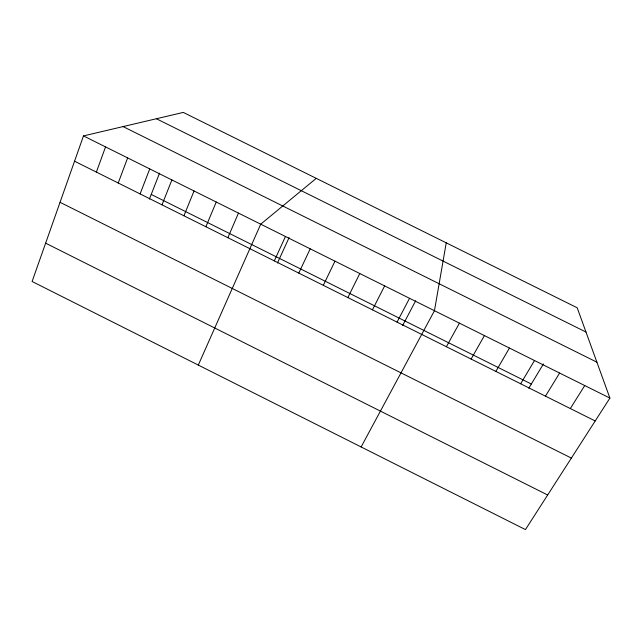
<?xml version="1.0" encoding="UTF-8"?>
<svg xmlns="http://www.w3.org/2000/svg" width="642" height="642" viewBox="0 0 642 642"><rect width="100%" height="100%" fill="white"/><g stroke="black" fill="none" stroke-linecap="round" stroke-linejoin="round"><path stroke-width="0.96" d="M446.238 242.828L434.457 310.712L361.125 446.952M83.484 135.911L32.1 281.493L525.445 529.594L609.9 398.088L577.198 307.783L183.283 112.406L83.484 135.911L609.9 398.088M96.372 172.104L105.545 146.898M118.224 183.002L127.63 157.9M140.092 193.916L149.746 168.91M149.409 199.1L159.545 173.155M161.993 204.846L171.887 179.937M183.925 215.784L194.053 190.979M205.881 226.738L216.25 202.037M227.862 237.7L238.471 213.104M198.306 365.073L260.724 224.186L316.241 178.356M274.319 260.877L285.441 236.497M277.472 262.987L289.077 237.66M298.795 273.091L310.19 248.823M323.311 285.321L334.98 261.166M347.86 297.567L359.793 273.524M372.44 309.829L384.646 285.907M397.053 322.107L409.54 298.297M402.662 325.446L415.703 300.729M446.391 346.72L459.415 323.143M471.108 359.055L484.413 335.589M495.857 371.405L509.435 348.052M520.646 383.772L534.497 360.539M528.807 388.209L543.397 363.974M545.467 396.154L559.599 373.042M570.321 408.553L584.734 385.553M156.391 118.746L585.986 332.05M123.079 126.586L596.899 362.184M151.231 194.446L531.327 384.02M74.552 161.214L595.206 420.967M60.051 202.302L571.364 458.091M45.63 243.166L547.658 494.998"/></g></svg>
